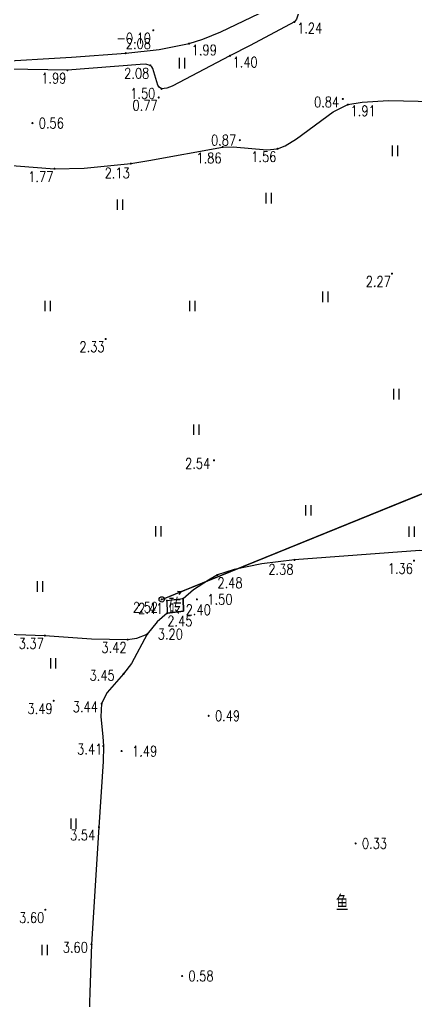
# Model space of a CAD drawing. Extents: x 500064 to 501389, y 2542464 to 2545400.
# Drawn here: x 500719.7 to 500757.6, y 2543541.7 to 2543635.3 of the extents above; entities that cross this region are included whole.
import ezdxf
from ezdxf.enums import TextEntityAlignment as Align

# ---------------------------------------------------------------- set-up
doc = ezdxf.new("R2010")
doc.units = 0
doc.header["$LTSCALE"] = 0.5
doc.layers.get('0').update_dxf_attribs({"linetype": 'CONTINUOUS', "lineweight": 5})
doc.layers.add('GCD', color=8, linetype='CONTINUOUS')
doc.layers.add('地形图', color=8, linetype='CONTINUOUS')
doc.styles.add('HZ', font='romans.shx', dxfattribs={"width": 0.8, "bigfont": 'hztxt.shx'})
doc.linetypes.add('10421', pattern='A,2,[150,AAA.SHX,S=1,R=0,X=0,Y=1],1e-11', length=2)

# ---------------------------------------------------------------- blocks, each defined once
blk = doc.blocks.new('GC200')
at = {"linetype": 'Continuous', "const_width": 0.2, "flags": 128}
blk.add_lwpolyline([(-0.1, 0, 1), (0.1, 0, 1)], format="xyb", close=True, dxfattribs=at)
blk = doc.blocks.new('gc121')
for p, q in [((-0.5, -1), (-0.5, 1)), ((0.5, -1), (0.5, 1))]:
    blk.add_line(p, q)
blk = doc.blocks.new('gc013b')
at = {"linetype": 'Continuous'}
blk.add_line((0.5, 0), (4, 0), dxfattribs=at)
at = {"linetype": 'Continuous', "flags": 128}
blk.add_lwpolyline([(3.39, 0.35), (4, 0), (3.39, -0.35)], dxfattribs=at)
blk = doc.blocks.new('gc170')
at = {"linetype": 'Continuous'}
blk.add_circle((0, 0), 0.5, dxfattribs=at)

msp = doc.modelspace()

# ---------------------------------------------------------------- linework, layer by layer
at = {"layer": '地形图', "linetype": 'Continuous'}
msp.add_line((500735.138, 2543580.736), (500758.08, 2543590.042), dxfattribs=at)
at = {"layer": '地形图', "linetype": '10421', "flags": 128}
for points in [[(500860.343, 2543851.928), (500860.047, 2543848.173), (500860.224, 2543843.871), (500860.586, 2543841.436), (500861.444, 2543839.235), (500862.157, 2543836.826), (500862.338, 2543834.809), (500861.901, 2543832.451), (500860.911, 2543830.439), (500859.128, 2543827.609), (500851.893, 2543817.011), (500850.945, 2543815.282), (500850.008, 2543813.394), (500847.518, 2543806.489), (500847.098, 2543805.734), (500846.64, 2543805.158), (500845.603, 2543804.195), (500844.63, 2543803.65), (500843.912, 2543803.41), (500843.033, 2543803.431), (500841.899, 2543803.694), (500838.886, 2543804.666), (500837.358, 2543805.028), (500836.219, 2543805.211), (500835.198, 2543805.278), (500833.319, 2543805.204), (500832.559, 2543805.261), (500831.069, 2543805.446), (500823.29, 2543806.657), (500820.881, 2543807.2), (500817.506, 2543808.162), (500813.685, 2543809.652), (500811.133, 2543811.063), (500810.562, 2543811.189), (500809.059, 2543811.24), (500806.627, 2543811.101), (500804.968, 2543810.83), (500804.108, 2543810.524), (500803.544, 2543810.028), (500802.875, 2543809.264), (500802.289, 2543808.208), (500801.898, 2543807.177), (500801.711, 2543806.174), (500801.722, 2543805.504), (500802.184, 2543804.167), (500802.293, 2543803.494), (500802.284, 2543802.744), (500802.173, 2543802.052), (500802.121, 2543801.759), (500802.038, 2543801.542), (500801.778, 2543801.351), (500798.924, 2543800.552), (500798.309, 2543800.226), (500798.148, 2543800.084), (500798.065, 2543799.938), (500797.985, 2543799.517), (500798.448, 2543797.098), (500798.544, 2543796.806), (500798.733, 2543796.507), (500798.851, 2543796.454), (500799.025, 2543796.436), (500799.182, 2543796.474), (500799.312, 2543796.541), (500800.273, 2543797.618), (500800.469, 2543797.754), (500800.737, 2543797.895), (500801.053, 2543797.953), (500801.388, 2543797.941), (500804.649, 2543797.386), (500805.832, 2543797.09), (500809.789, 2543795.991), (500814.45, 2543794.43), (500819.265, 2543792.747), (500823.708, 2543790.935), (500830.01, 2543788.428), (500830.42, 2543788.161), (500830.684, 2543787.752), (500830.717, 2543787.25), (500830.635, 2543786.574), (500828.876, 2543781.625), (500824.671, 2543771.397), (500823.392, 2543767.802), (500820.356, 2543759.78), (500819.801, 2543757.665), (500819.636, 2543756.3), (500819.695, 2543755.201), (500819.926, 2543753.871), (500820.289, 2543752.135), (500820.164, 2543750.426), (500819.733, 2543748.326), (500814.277, 2543735.818), (500812.157, 2543730.812), (500810.77, 2543727.398), (500810.197, 2543726.096), (500804.923, 2543715.593), (500801.135, 2543708.145), (500800.056, 2543706.559), (500799.568, 2543706.249), (500798.843, 2543705.997), (500797.404, 2543705.787), (500796.77, 2543705.817), (500796.121, 2543705.928), (500789.994, 2543708.502), (500787.543, 2543709.301), (500781.647, 2543711.482), (500775.489, 2543713.089), (500771.585, 2543714.053), (500760.307, 2543715.899), (500759.63, 2543715.908), (500759.318, 2543715.773), (500759.19, 2543715.596), (500759.132, 2543715.308), (500758.909, 2543712.025), (500758.852, 2543710.191), (500758.616, 2543704.913), (500758.641, 2543703.982), (500758.815, 2543703.42), (500759.291, 2543702.774), (500759.912, 2543702.198), (500760.502, 2543701.735), (500762.052, 2543700.977), (500767.871, 2543698.438), (500770.746, 2543697.33), (500775.392, 2543695.692), (500776.018, 2543695.527), (500776.429, 2543695.584), (500777.993, 2543696.026), (500778.308, 2543696.078), (500778.564, 2543696.038), (500778.801, 2543695.977), (500786.589, 2543693.437), (500788.881, 2543692.619), (500791.081, 2543691.701), (500793.057, 2543690.679), (500793.256, 2543690.443), (500793.444, 2543690.116), (500793.597, 2543689.678), (500793.583, 2543689.13), (500793.424, 2543688.696), (500792.696, 2543687.458), (500792.27, 2543686.532), (500789.308, 2543677.158), (500787.385, 2543672.284), (500786.233, 2543668.935), (500784.592, 2543662.504), (500783.42, 2543656.342), (500783.174, 2543653.102), (500783.306, 2543649.457), (500783.549, 2543647.984), (500784.91, 2543643.685), (500785.566, 2543641.799), (500786.043, 2543639.398), (500786.337, 2543637.109), (500786.169, 2543630.304), (500786.054, 2543629.794), (500785.868, 2543629.496), (500785.369, 2543629.434), (500784.87, 2543629.534), (500782.302, 2543630.056), (500780.179, 2543630.601), (500776.162, 2543631.868), (500773.51, 2543632.933), (500768.622, 2543635.33), (500764.488, 2543637.161), (500762.961, 2543637.683), (500760.591, 2543638.221), (500758.572, 2543638.617), (500757.477, 2543638.755), (500756.614, 2543638.711), (500754.644, 2543637.464), (500753.951, 2543637.222), (500749.75, 2543637.4), (500747.868, 2543637.509), (500747.238, 2543637.413), (500746.88, 2543637.207), (500746.726, 2543637.013), (500746.522, 2543636.579), (500746.314, 2543635.787), (500746.138, 2543635.303), (500745.946, 2543635.058), (500741.716, 2543632.814), (500739.79, 2543631.823), (500734.266, 2543628.917), (500733.774, 2543628.751), (500733.273, 2543628.674), (500733.04, 2543628.823), (500732.916, 2543629.01), (500732.441, 2543630.626), (500732.355, 2543630.78), (500732.197, 2543630.906), (500731.749, 2543631.013), (500731.241, 2543631.002), (500724.288, 2543630.447), (500712.949, 2543630.645), (500711.325, 2543630.634), (500700.435, 2543629.704), (500690.727, 2543628.745), (500688.358, 2543628.605), (500683.424, 2543628.311), (500679.368, 2543628.16), (500675.508, 2543628.369), (500672.672, 2543628.904), (500670.448, 2543629.513), (500669.135, 2543630.089), (500666.228, 2543631.331), (500663.88, 2543632.429), (500662.231, 2543633.593), (500661.28, 2543634.705), (500660.618, 2543636.077), (500659.469, 2543640.107), (500658.985, 2543641.512), (500658.469, 2543642.778), (500656.226, 2543646.444), (500655.177, 2543647.656), (500648.572, 2543653.759), (500648.131, 2543654.519), (500647.792, 2543655.337), (500647.668, 2543656.082), (500647.599, 2543656.926), (500648.349, 2543665.451), (500648.591, 2543668.017), (500648.598, 2543669.946), (500648.074, 2543678.756), (500648.063, 2543679.504), (500648.153, 2543680.673), (500648.66, 2543685.231), (500649.522, 2543690.364), (500649.605, 2543691.42), (500649.602, 2543692.247), (500649.394, 2543692.709), (500649.152, 2543693.058), (500639.722, 2543698.395), (500639.047, 2543698.96), (500638.606, 2543699.429), (500638.363, 2543700.114), (500638.123, 2543701.005), (500637.19, 2543705.892), (500637.056, 2543707.165), (500637.173, 2543709.494), (500637.972, 2543713.611), (500638.014, 2543714.168), (500637.897, 2543715.46), (500637.016, 2543719.21), (500636.885, 2543720.059), (500636.661, 2543722.165), (500636.162, 2543732.418), (500636.259, 2543733.964), (500636.438, 2543735.027), (500636.684, 2543735.902), (500637.752, 2543739.042), (500640.183, 2543744.392), (500644.069, 2543753.036), (500646.886, 2543758.268), (500646.946, 2543758.764), (500646.947, 2543759.128), (500646.805, 2543759.441), (500646.535, 2543759.695), (500644.538, 2543760.65)], [(500651.629, 2543603.607), (500657.861, 2543601.668), (500658.273, 2543601.471), (500658.516, 2543601.254), (500658.622, 2543600.93), (500658.646, 2543600.554), (500658.384, 2543596.78), (500658.098, 2543596.242), (500657.348, 2543595.524), (500656.934, 2543595.001), (500656.652, 2543594.307), (500656.792, 2543593.879), (500657.878, 2543593.201), (500659.358, 2543592.59), (500661.336, 2543592.128), (500661.879, 2543592.106), (500662.568, 2543592.198), (500664.092, 2543592.353), (500666.258, 2543592.868), (500667.466, 2543593.231), (500672.879, 2543595.668), (500674.976, 2543596.541), (500681.17, 2543598.68), (500681.793, 2543598.785), (500682.453, 2543598.836), (500685.187, 2543598.693), (500686.581, 2543598.705), (500687.481, 2543599.089), (500688.528, 2543600.014), (500692.231, 2543604.714), (500693.536, 2543606.432), (500694.443, 2543608.14), (500697.113, 2543615.62), (500698.036, 2543617.637), (500699.049, 2543619.172), (500699.564, 2543619.597), (500700.145, 2543619.83), (500702.466, 2543620.565), (500704.484, 2543621.141), (500709.684, 2543621.976), (500711.256, 2543621.959), (500723.053, 2543621.05), (500725.897, 2543621.105), (500730.335, 2543621.544), (500732.055, 2543621.827), (500739.095, 2543623.127), (500740.093, 2543623.152), (500743.302, 2543622.858), (500744.322, 2543622.954), (500745.071, 2543623.249), (500746.126, 2543623.914), (500749.646, 2543626.467), (500751.041, 2543627.17), (500752.392, 2543627.4), (500754.916, 2543627.551), (500762.01, 2543627.389), (500762.701, 2543627.348), (500763.336, 2543627.23), (500764.923, 2543626.611), (500767.412, 2543625.399), (500767.783, 2543625.133), (500768.134, 2543624.759), (500768.295, 2543624.25), (500768.336, 2543623.553), (500767.77, 2543614.322), (500768.216, 2543607.634), (500768.53, 2543606.126), (500768.749, 2543605.683), (500769.123, 2543605.253), (500770.141, 2543604.404), (500771.157, 2543603.819), (500772.493, 2543603.26), (500773.543, 2543603.206), (500774.754, 2543603.378), (500778.993, 2543604.419), (500779.646, 2543604.612), (500780.275, 2543605.003), (500780.48, 2543605.506), (500780.595, 2543605.975), (500781.379, 2543612.171), (500781.549, 2543612.873), (500782.506, 2543615.937), (500782.628, 2543616.155), (500782.762, 2543616.326), (500783.082, 2543616.475), (500785.673, 2543616.915), (500785.951, 2543616.91), (500786.211, 2543616.86), (500786.317, 2543616.662), (500786.357, 2543616.35), (500786.443, 2543611.568), (500786.387, 2543610.342), (500786.242, 2543608.926), (500784.312, 2543594.884), (500783.466, 2543587.795), (500783.21, 2543584.221), (500782.621, 2543571.853), (500782.26, 2543569.353), (500781.973, 2543567.465), (500780.727, 2543562.334), (500780.312, 2543559.828), (500779.951, 2543557.29), (500779.273, 2543550.117), (500779.178, 2543548.483), (500778.561, 2543534.145), (500778.086, 2543522.801), (500778.206, 2543521.021), (500778.575, 2543519.536), (500779.399, 2543517.517), (500779.872, 2543516.786), (500782.57, 2543514.691), (500783.259, 2543513.812), (500783.741, 2543512.688), (500784.684, 2543509.79), (500786.521, 2543502.311), (500786.681, 2543501.133), (500786.569, 2543500.052), (500786.129, 2543498.407), (500784.697, 2543494.492), (500784.651, 2543493.744), (500784.722, 2543492.971), (500784.964, 2543491.823), (500785.079, 2543491.627), (500785.219, 2543491.461), (500785.572, 2543491.431), (500787.322, 2543491.665), (500788.044, 2543491.622), (500788.669, 2543491.418), (500788.993, 2543491.186), (500789.203, 2543490.799), (500789.257, 2543489.923), (500787.619, 2543464.343), (500786.91, 2543460.878), (500786.769, 2543459.701), (500786.638, 2543458.23), (500786.713, 2543455.948), (500786.608, 2543454.09), (500786.341, 2543452.651), (500786.082, 2543451.588), (500785.88, 2543451.163), (500785.636, 2543450.956), (500785.127, 2543450.694), (500783.724, 2543449.642), (500781.881, 2543448.618), (500779.27, 2543447.55), (500769.231, 2543443.02), (500757.701, 2543439.447), (500754.662, 2543438.383), (500753.141, 2543437.693), (500751.527, 2543436.741), (500748.434, 2543434.823), (500747.142, 2543433.801), (500746.768, 2543432.863), (500745.056, 2543425.785), (500744.448, 2543424.212), (500742.995, 2543422.625), (500738.215, 2543418.317), (500733.506, 2543414.596), (500729.301, 2543410.497), (500716.468, 2543394.053), (500713.877, 2543391.016), (500711.071, 2543388.079), (500699.609, 2543377.089), (500699.513, 2543376.74), (500699.494, 2543376.418), (500699.705, 2543375.968), (500700.372, 2543375.405), (500701.207, 2543374.961), (500701.748, 2543375.052), (500702.23, 2543375.247), (500715.338, 2543390.13), (500731.542, 2543408.611), (500733.982, 2543411.478), (500736.899, 2543414.663), (500744.156, 2543421.601), (500744.474, 2543421.785), (500744.753, 2543421.834), (500744.903, 2543421.737), (500745.045, 2543421.413), (500745.816, 2543411.735), (500746.046, 2543411.231), (500746.246, 2543410.933), (500746.975, 2543410.786), (500747.866, 2543410.927), (500748.446, 2543411.255), (500748.623, 2543411.886), (500748.333, 2543413.905), (500746.677, 2543420.82), (500746.356, 2543423.283), (500746.659, 2543425.698), (500747.888, 2543432.663), (500748.15, 2543433.317), (500748.62, 2543433.799), (500752.382, 2543436.346), (500753.26, 2543436.816), (500754.392, 2543437.208), (500755.594, 2543437.516), (500761.909, 2543438.704), (500765.654, 2543439.439), (500768.075, 2543440.117), (500772.67, 2543441.941), (500780.368, 2543444.936), (500783.282, 2543446.321), (500785.34, 2543447.504), (500786.384, 2543448.408), (500787.254, 2543449.745), (500789.917, 2543458.761), (500790.751, 2543463.582), (500790.981, 2543465.328), (500791.302, 2543469.661), (500791.794, 2543508.587), (500791.708, 2543510.688), (500791.424, 2543512.587), (500789.993, 2543517.044), (500789.743, 2543523.296), (500790.651, 2543533.807), (500791.77, 2543542.912), (500803.865, 2543624.262), (500804.791, 2543626.73), (500805.977, 2543627.956), (500807.359, 2543628.501), (500810.847, 2543628.626), (500839.481, 2543626.91), (500850.889, 2543625.662), (500876.41, 2543623.576), (500886.321, 2543622.634), (500901.728, 2543621.329)], [(500716.638, 2543576.725), (500722.135, 2543576.536), (500726.57, 2543576.211), (500730.033, 2543576.155), (500730.923, 2543576.286), (500731.903, 2543576.669)]]:
    msp.add_lwpolyline(points, dxfattribs=at)
for points in [[(500749.391, 2543657.349), (500749.354, 2543653.953), (500749.374, 2543652.904), (500749.484, 2543651.965), (500749.699, 2543651.101), (500750.795, 2543647.83), (500751.225, 2543646.664), (500751.593, 2543646.056), (500752.291, 2543645.247), (500753.457, 2543644.536), (500755.642, 2543643.561), (500759.588, 2543642.192), (500762.031, 2543641.902), (500764.507, 2543641.926), (500767.41, 2543642.082), (500770.755, 2543642.554), (500772.418, 2543643.116), (500773.738, 2543643.694), (500775.07, 2543644.429), (500776.623, 2543645.612), (500777.248, 2543646.571), (500777.795, 2543647.597), (500778.464, 2543649.086), (500779.502, 2543651.933), (500780.579, 2543654.969), (500781.347, 2543657.47), (500781.826, 2543659.723), (500784.124, 2543673.351), (500784.403, 2543675.534), (500784.518, 2543677.342), (500784.416, 2543679.988), (500784.315, 2543680.518), (500784.14, 2543681.126), (500783.938, 2543681.654), (500783.816, 2543681.812), (500783.594, 2543681.986), (500783.223, 2543682.127), (500782.762, 2543682.218), (500782.152, 2543682.246), (500778.96, 2543682.19), (500778.676, 2543682.257), (500778.507, 2543682.361), (500778.395, 2543682.581), (500778.355, 2543682.758), (500778.159, 2543686.335), (500778.136, 2543687.339), (500778.26, 2543689.483), (500778.209, 2543689.874), (500777.964, 2543690.441), (500777.419, 2543691.259), (500775.228, 2543694.527), (500774.854, 2543694.889), (500774.471, 2543695.091), (500774.037, 2543695.201), (500773.691, 2543695.252), (500763.274, 2543694.256), (500762.265, 2543694.094), (500761.785, 2543693.944), (500759.389, 2543692.999), (500757.192, 2543692.407), (500756.727, 2543692.208), (500756.456, 2543691.989), (500756.097, 2543691.634), (500755.79, 2543691.214), (500754.182, 2543688.229), (500753.796, 2543687.738), (500753.218, 2543687.703), (500752.175, 2543687.887), (500751.895, 2543688.058), (500751.815, 2543688.579), (500753.083, 2543696.805), (500753.734, 2543701.407), (500753.801, 2543703.865), (500753.419, 2543713.724), (500753.391, 2543714.019), (500753.301, 2543714.187), (500753.103, 2543714.272), (500752.899, 2543714.285), (500750.758, 2543714.281), (500750.528, 2543714.342), (500750.366, 2543714.427), (500750.202, 2543714.579), (500750.11, 2543714.713), (500749.842, 2543715.919), (500749.655, 2543716.129), (500749.424, 2543716.286), (500749.04, 2543716.379), (500748.633, 2543716.438), (500739.005, 2543717.083), (500735.145, 2543717.507), (500725.961, 2543718.847), (500724.161, 2543719.054), (500709.326, 2543719.724), (500708.013, 2543719.968), (500705.952, 2543720.473), (500704.782, 2543720.868), (500704.111, 2543721.259), (500699.64, 2543724.406), (500699.385, 2543724.49), (500699.086, 2543724.526), (500698.828, 2543724.463), (500698.614, 2543724.339), (500697.459, 2543723.369), (500696.919, 2543723.171), (500696.258, 2543723.094), (500694.341, 2543723.453), (500693.385, 2543723.572), (500692.555, 2543723.593), (500691.756, 2543723.345), (500690.981, 2543722.997), (500690.082, 2543722.522), (500689.371, 2543722.082), (500685.237, 2543717.655), (500683.791, 2543716.697), (500678.722, 2543714.51), (500674.877, 2543713.304), (500673.099, 2543712.908), (500672.128, 2543712.707), (500671.274, 2543712.515), (500669.663, 2543712.397), (500664.183, 2543712.479), (500663.898, 2543712.47), (500663.567, 2543712.594), (500663.32, 2543712.877), (500663.148, 2543713.473), (500663.073, 2543713.64), (500662.852, 2543713.772), (500662.083, 2543713.714), (500660.687, 2543713.482), (500659.35, 2543713.146), (500658.266, 2543712.572), (500657.371, 2543711.957), (500656.623, 2543711.216), (500656.09, 2543710.419), (500653.643, 2543702.546), (500653.669, 2543702.233), (500653.747, 2543701.995), (500653.953, 2543701.773), (500654.887, 2543701.565), (500655.049, 2543701.494), (500655.136, 2543701.35), (500655.133, 2543701.094), (500655.041, 2543700.84), (500653.016, 2543696.464), (500651.778, 2543693.313), (500649.52, 2543685.466), (500649.137, 2543683.696), (500648.989, 2543681.865), (500648.843, 2543676.527), (500648.943, 2543673.54), (500649.582, 2543661.821), (500649.815, 2543660.48), (500650.177, 2543659.856), (500651.155, 2543658.517), (500651.464, 2543657.936), (500651.895, 2543656.177), (500652.16, 2543653.769), (500652.44, 2543652.563), (500652.872, 2543651.506), (500653.681, 2543650.396), (500659.628, 2543642.869), (500659.974, 2543642.316), (500660.258, 2543641.713), (500660.422, 2543640.769), (500660.556, 2543639.152), (500660.866, 2543638.139), (500661.922, 2543636.69), (500663.712, 2543635.218), (500665.863, 2543633.89), (500668.653, 2543632.762), (500671.639, 2543631.874), (500676.341, 2543630.934), (500680.234, 2543630.849), (500684.384, 2543630.935), (500687.682, 2543631.167), (500699.681, 2543631.312), (500702.44, 2543631.388), (500714.533, 2543631.137), (500717.114, 2543631.238), (500724.67, 2543631.705), (500729.855, 2543632.074), (500733.046, 2543632.435), (500735.892, 2543632.984), (500737.213, 2543633.415), (500738.906, 2543634.108), (500744.031, 2543636.561), (500746.853, 2543637.823), (500747.497, 2543638.197), (500748.071, 2543638.559), (500748.436, 2543639.02), (500748.768, 2543639.662), (500749.278, 2543641.386), (500750.012, 2543644.325), (500750.166, 2543645.24), (500750.168, 2543646.129), (500749.27, 2543649.723), (500748.958, 2543651.843), (500748.869, 2543652.854), (500748.839, 2543654.988), (500748.833, 2543657.3)], [(500739.919, 2543519.031), (500743.997, 2543518.055), (500748.678, 2543517.355), (500755.407, 2543516.649), (500757.271, 2543516.662), (500765.73, 2543517.625), (500766.044, 2543517.664), (500766.398, 2543517.777), (500766.568, 2543517.927), (500766.688, 2543518.092), (500767.09, 2543519.09), (500767.463, 2543519.526), (500767.843, 2543519.765), (500768.822, 2543520.163), (500770.922, 2543520.833), (500771.086, 2543520.863), (500771.207, 2543520.838), (500771.268, 2543520.787), (500771.289, 2543520.675), (500771.27, 2543520.039), (500771.285, 2543519.89), (500771.355, 2543519.795), (500771.459, 2543519.789), (500771.554, 2543519.847), (500774.563, 2543521.668), (500775.432, 2543522.408), (500776.309, 2543523.341), (500776.784, 2543524.791), (500776.978, 2543526.644), (500777.348, 2543534.617), (500778.639, 2543548.064), (500779.548, 2543560.513), (500779.779, 2543562.602), (500780.376, 2543566.191), (500780.566, 2543568.271), (500780.471, 2543569.266), (500780.25, 2543570.402), (500779.852, 2543571.195), (500779.287, 2543571.741), (500776.567, 2543572.762), (500775.113, 2543573.401), (500773.475, 2543574.219), (500772.349, 2543574.831), (500771.587, 2543575.295), (500770.789, 2543576.049), (500770.435, 2543577.363), (500770.503, 2543579.664), (500770.416, 2543580.331), (500770.145, 2543580.805), (500769.106, 2543581.588), (500766.743, 2543583.037), (500765.394, 2543583.711), (500763.855, 2543584.11), (500761.793, 2543584.47), (500759.522, 2543584.632), (500757.921, 2543584.654), (500745.95, 2543583.754), (500742.819, 2543583.378), (500740.194, 2543582.832), (500738.592, 2543582.318), (500737.752, 2543581.822), (500736.322, 2543580.892), (500735.314, 2543580.046), (500735.351, 2543578.861), (500733.812, 2543578.676), (500732.845, 2543577.831), (500731.903, 2543576.669), (500730.392, 2543573.878), (500729.65, 2543572.888), (500728.067, 2543571.099), (500727.546, 2543570.042), (500727.481, 2543568.775), (500727.657, 2543566.9), (500727.715, 2543566.001), (500727.707, 2543564.539), (500727.293, 2543558.268), (500726.585, 2543547.098), (500726.234, 2543536.95), (500726.274, 2543535.643), (500726.347, 2543534.652), (500726.448, 2543534.337), (500726.63, 2543533.895), (500727.22, 2543533.054), (500727.489, 2543532.535), (500727.689, 2543531.911), (500727.912, 2543529.819), (500728.094, 2543529.009), (500728.856, 2543527.933), (500731.717, 2543524.904), (500735.689, 2543521.014), (500737.218, 2543519.953)]]:
    msp.add_lwpolyline(points, close=True, dxfattribs=at)
at = {"layer": '地形图', "linetype": 'Continuous', "flags": 128}
msp.add_lwpolyline([(500733.285, 2543579.984), (500759.933, 2543590.794), (500773.069, 2543635.581), (500785.322, 2543675.705), (500794.752, 2543707.397)], dxfattribs=at)
msp.add_lwpolyline([(500735.314, 2543580.046), (500733.775, 2543579.861), (500733.812, 2543578.676), (500735.351, 2543578.861)], close=True, dxfattribs=at)

# ---------------------------------------------------------------- block references
at = {"layer": '地形图', "linetype": 'Continuous'}
ref = msp.add_blockref('GC200', (500732.474, 2543634.261, -0.104), dxfattribs=dict(at, xscale=0.5, yscale=0.5, zscale=0.5))
ref.add_attrib('height', '-0.10', dxfattribs={"layer": 'GCD', "linetype": 'Continuous', "height": 1, "style": 'HZ', "width": 0.8}).set_placement((500728.974, 2543633.511, -0.1), align=Align.MIDDLE_LEFT)
ref = msp.add_blockref('GC200', (500745.946, 2543635.058, 1.238), dxfattribs=dict(at, xscale=0.5, yscale=0.5, zscale=0.5))
ref.add_attrib('height', '1.24', dxfattribs={"layer": 'GCD', "linetype": 'Continuous', "height": 1, "style": 'HZ', "width": 0.8}).set_placement((500746.196, 2543634.458, 1.24), align=Align.MIDDLE_LEFT)
ref = msp.add_blockref('GC200', (500729.855, 2543632.074, 2.078), dxfattribs=dict(at, xscale=0.5, yscale=0.5, zscale=0.5))
ref.add_attrib('height', '2.08', dxfattribs={"layer": 'GCD', "linetype": 'Continuous', "height": 1, "style": 'HZ', "width": 0.8}).set_placement((500729.855, 2543632.974, 2.08), align=Align.MIDDLE_LEFT)
ref = msp.add_blockref('GC200', (500735.892, 2543632.984, 1.986), dxfattribs=dict(at, xscale=0.5, yscale=0.5, zscale=0.5))
ref.add_attrib('height', '1.99', dxfattribs={"layer": 'GCD', "linetype": 'Continuous', "height": 1, "style": 'HZ', "width": 0.8}).set_placement((500736.142, 2543632.384, 1.99), align=Align.MIDDLE_LEFT)
at = {"layer": '地形图', "linetype": 'Continuous', "xscale": 0.5, "yscale": 0.5}
for name, p in [('gc121', (500735.229, 2543631.119)), ('gc121', (500755.553, 2543622.764)), ('gc121', (500743.5, 2543618.248)), ('gc121', (500729.312, 2543617.62)), ('gc121', (500748.898, 2543608.838)), ('gc121', (500722.407, 2543607.96)), ('gc121', (500736.218, 2543607.96)), ('gc121', (500755.678, 2543599.554)), ('gc121', (500736.594, 2543596.167)), ('gc121', (500747.277, 2543588.487)), ('gc121', (500732.979, 2543586.481)), ('gc121', (500757.135, 2543586.445)), ('gc121', (500721.679, 2543581.211)), ('gc170', (500733.285, 2543579.984)), ('gc121', (500722.947, 2543573.887)), ('gc121', (500724.886, 2543558.6)), ('gc121', (500722.142, 2543546.55))]:
    msp.add_blockref(name, p, dxfattribs=at)
at = {"layer": '地形图', "linetype": 'Continuous'}
ref = msp.add_blockref('GC200', (500739.79, 2543631.823, 1.397), dxfattribs=dict(at, xscale=0.5, yscale=0.5, zscale=0.5))
ref.add_attrib('height', '1.40', dxfattribs={"layer": 'GCD', "linetype": 'Continuous', "height": 1, "style": 'HZ', "width": 0.8}).set_placement((500740.04, 2543631.223, 1.4), align=Align.MIDDLE_LEFT)
ref = msp.add_blockref('GC200', (500732.197, 2543630.906, 2.077), dxfattribs=dict(at, xscale=0.5, yscale=0.5, zscale=0.5))
ref.add_attrib('height', '2.08', dxfattribs={"layer": 'GCD', "linetype": 'Continuous', "height": 1, "style": 'HZ', "width": 0.8}).set_placement((500729.697, 2543630.156, 2.08), align=Align.MIDDLE_LEFT)
ref = msp.add_blockref('GC200', (500724.288, 2543630.447, 1.989), dxfattribs=dict(at, xscale=0.5, yscale=0.5, zscale=0.5))
ref.add_attrib('height', '1.99', dxfattribs={"layer": 'GCD', "linetype": 'Continuous', "height": 1, "style": 'HZ', "width": 0.8}).set_placement((500721.788, 2543629.697, 1.99), align=Align.MIDDLE_LEFT)
ref = msp.add_blockref('GC200', (500733.273, 2543628.674, 1.501), dxfattribs=dict(at, xscale=0.5, yscale=0.5, zscale=0.5))
ref.add_attrib('height', '1.50', dxfattribs={"layer": 'GCD', "linetype": 'Continuous', "height": 1, "style": 'HZ', "width": 0.8}).set_placement((500730.273, 2543628.224, 1.5), align=Align.MIDDLE_LEFT)
ref = msp.add_blockref('GC200', (500732.998, 2543627.846, 0.768), dxfattribs=dict(at, xscale=0.5, yscale=0.5, zscale=0.5))
ref.add_attrib('height', '0.77', dxfattribs={"layer": 'GCD', "linetype": 'Continuous', "height": 1, "style": 'HZ', "width": 0.8}).set_placement((500730.498, 2543627.096, 0.77), align=Align.MIDDLE_LEFT)
ref = msp.add_blockref('GC200', (500750.561, 2543627.713, 0.841), dxfattribs=dict(at, xscale=0.5, yscale=0.5, zscale=0.5))
ref.add_attrib('height', '0.84', dxfattribs={"layer": 'GCD', "linetype": 'Continuous', "height": 1, "style": 'HZ', "width": 0.8}).set_placement((500747.811, 2543627.413, 0.84), align=Align.MIDDLE_LEFT)
ref = msp.add_blockref('GC200', (500751.041, 2543627.17, 1.91), dxfattribs=dict(at, xscale=0.5, yscale=0.5, zscale=0.5))
ref.add_attrib('height', '1.91', dxfattribs={"layer": 'GCD', "linetype": 'Continuous', "height": 1, "style": 'HZ', "width": 0.8}).set_placement((500751.291, 2543626.57, 1.91), align=Align.MIDDLE_LEFT)
ref = msp.add_blockref('GC200', (500720.951, 2543625.404, 0.56), dxfattribs=dict(at, xscale=0.5, yscale=0.5, zscale=0.5))
ref.add_attrib('height', '0.56', dxfattribs={"layer": 'GCD', "linetype": 'Continuous', "height": 1, "style": 'HZ', "width": 0.8}).set_placement((500721.551, 2543625.404, 0.56), align=Align.MIDDLE_LEFT)
ref = msp.add_blockref('GC200', (500740.735, 2543623.779, 0.87), dxfattribs=dict(at, xscale=0.5, yscale=0.5, zscale=0.5))
ref.add_attrib('height', '0.87', dxfattribs={"layer": 'GCD', "linetype": 'Continuous', "height": 1, "style": 'HZ', "width": 0.8}).set_placement((500737.985, 2543623.779, 0.87), align=Align.MIDDLE_LEFT)
ref = msp.add_blockref('GC200', (500739.095, 2543623.127, 1.855), dxfattribs=dict(at, xscale=0.5, yscale=0.5, zscale=0.5))
ref.add_attrib('height', '1.86', dxfattribs={"layer": 'GCD', "linetype": 'Continuous', "height": 1, "style": 'HZ', "width": 0.8}).set_placement((500736.595, 2543622.077, 1.86), align=Align.MIDDLE_LEFT)
ref = msp.add_blockref('GC200', (500744.322, 2543622.954, 1.563), dxfattribs=dict(at, xscale=0.5, yscale=0.5, zscale=0.5))
ref.add_attrib('height', '1.56', dxfattribs={"layer": 'GCD', "linetype": 'Continuous', "height": 1, "style": 'HZ', "width": 0.8}).set_placement((500741.822, 2543622.204, 1.56), align=Align.MIDDLE_LEFT)
ref = msp.add_blockref('GC200', (500730.335, 2543621.544, 2.133), dxfattribs=dict(at, xscale=0.5, yscale=0.5, zscale=0.5))
ref.add_attrib('height', '2.13', dxfattribs={"layer": 'GCD', "linetype": 'Continuous', "height": 1, "style": 'HZ', "width": 0.8}).set_placement((500727.835, 2543620.644, 2.13), align=Align.MIDDLE_LEFT)
ref = msp.add_blockref('GC200', (500723.053, 2543621.05, 1.767), dxfattribs=dict(at, xscale=0.5, yscale=0.5, zscale=0.5))
ref.add_attrib('height', '1.77', dxfattribs={"layer": 'GCD', "linetype": 'Continuous', "height": 1, "style": 'HZ', "width": 0.8}).set_placement((500720.553, 2543620.3, 1.77), align=Align.MIDDLE_LEFT)
ref = msp.add_blockref('GC200', (500755.241, 2543611.05, 2.271), dxfattribs=dict(at, xscale=0.5, yscale=0.5, zscale=0.5))
ref.add_attrib('height', '2.27', dxfattribs={"layer": 'GCD', "linetype": 'Continuous', "height": 1, "style": 'HZ', "width": 0.8}).set_placement((500752.741, 2543610.3, 2.27), align=Align.MIDDLE_LEFT)
ref = msp.add_blockref('GC200', (500727.935, 2543604.822, 2.33), dxfattribs=dict(at, xscale=0.5, yscale=0.5, zscale=0.5))
ref.add_attrib('height', '2.33', dxfattribs={"layer": 'GCD', "linetype": 'Continuous', "height": 1, "style": 'HZ', "width": 0.8}).set_placement((500725.435, 2543604.072, 2.33), align=Align.MIDDLE_LEFT)
ref = msp.add_blockref('GC200', (500738.263, 2543593.248, 2.543), dxfattribs=dict(at, xscale=0.5, yscale=0.5, zscale=0.5))
ref.add_attrib('height', '2.54', dxfattribs={"layer": 'GCD', "linetype": 'Continuous', "height": 1, "style": 'HZ', "width": 0.8}).set_placement((500735.513, 2543592.948, 2.54), align=Align.MIDDLE_LEFT)
ref = msp.add_blockref('GC200', (500745.95, 2543583.754, 2.376), dxfattribs=dict(at, xscale=0.5, yscale=0.5, zscale=0.5))
ref.add_attrib('height', '2.38', dxfattribs={"layer": 'GCD', "linetype": 'Continuous', "height": 1, "style": 'HZ', "width": 0.8}).set_placement((500743.45, 2543582.854, 2.38), align=Align.MIDDLE_LEFT)
ref = msp.add_blockref('GC200', (500757.347, 2543583.674, 1.355), dxfattribs=dict(at, xscale=0.5, yscale=0.5, zscale=0.5))
ref.add_attrib('height', '1.36', dxfattribs={"layer": 'GCD', "linetype": 'Continuous', "height": 1, "style": 'HZ', "width": 0.8}).set_placement((500754.847, 2543582.924, 1.36), align=Align.MIDDLE_LEFT)
ref = msp.add_blockref('GC200', (500738.592, 2543582.318, 2.475), dxfattribs=dict(at, xscale=0.5, yscale=0.5, zscale=0.5))
ref.add_attrib('height', '2.48', dxfattribs={"layer": 'GCD', "linetype": 'Continuous', "height": 1, "style": 'HZ', "width": 0.8}).set_placement((500738.592, 2543581.568, 2.48), align=Align.MIDDLE_LEFT)
ref = msp.add_blockref('GC200', (500733.285, 2543579.984, 2.52), dxfattribs=dict(at, xscale=0.5, yscale=0.5, zscale=0.5))
ref.add_attrib('height', '2.52', dxfattribs={"layer": 'GCD', "linetype": 'Continuous', "height": 1, "style": 'HZ', "width": 0.8}).set_placement((500730.535, 2543579.234, 2.52), align=Align.MIDDLE_LEFT)
at = {"layer": '地形图', "linetype": 'Continuous', "xscale": 0.50000000005334, "yscale": 0.5, "rotation": 22.08037551047175}
msp.add_blockref('gc013b', (500733.285, 2543579.984), dxfattribs=at)
at = {"layer": '地形图', "linetype": 'Continuous'}
ref = msp.add_blockref('GC200', (500735.314, 2543580.046, 2.395), dxfattribs=dict(at, xscale=0.5, yscale=0.5, zscale=0.5))
ref.add_attrib('height', '2.40', dxfattribs={"layer": 'GCD', "linetype": 'Continuous', "height": 1, "style": 'HZ', "width": 0.8}).set_placement((500735.564, 2543578.996, 2.4), align=Align.MIDDLE_LEFT)
ref = msp.add_blockref('GC200', (500736.637, 2543579.987, 1.5), dxfattribs=dict(at, xscale=0.5, yscale=0.5, zscale=0.5))
ref.add_attrib('height', '1.50', dxfattribs={"layer": 'GCD', "linetype": 'Continuous', "height": 1, "style": 'HZ', "width": 0.8}).set_placement((500737.637, 2543579.987, 1.5), align=Align.MIDDLE_LEFT)
ref = msp.add_blockref('GC200', (500733.775, 2543579.861, 2.412), dxfattribs=dict(at, xscale=0.5, yscale=0.5, zscale=0.5))
ref.add_attrib('height', '2.41', dxfattribs={"layer": 'GCD', "linetype": 'Continuous', "height": 1, "style": 'HZ', "width": 0.8}).set_placement((500731.025, 2543579.111, 2.41), align=Align.MIDDLE_LEFT)
ref = msp.add_blockref('GC200', (500733.812, 2543578.676, 2.453), dxfattribs=dict(at, xscale=0.5, yscale=0.5, zscale=0.5))
ref.add_attrib('height', '2.45', dxfattribs={"layer": 'GCD', "linetype": 'Continuous', "height": 1, "style": 'HZ', "width": 0.8}).set_placement((500733.812, 2543577.926, 2.45), align=Align.MIDDLE_LEFT)
ref = msp.add_blockref('GC200', (500722.135, 2543576.536, 3.368), dxfattribs=dict(at, xscale=0.5, yscale=0.5, zscale=0.5))
ref.add_attrib('height', '3.37', dxfattribs={"layer": 'GCD', "linetype": 'Continuous', "height": 1, "style": 'HZ', "width": 0.8}).set_placement((500719.635, 2543575.786, 3.37), align=Align.MIDDLE_LEFT)
ref = msp.add_blockref('GC200', (500731.903, 2543576.669, 3.199), dxfattribs=dict(at, xscale=0.5, yscale=0.5, zscale=0.5))
ref.add_attrib('height', '3.20', dxfattribs={"layer": 'GCD', "linetype": 'Continuous', "height": 1, "style": 'HZ', "width": 0.8}).set_placement((500732.903, 2543576.669, 3.2), align=Align.MIDDLE_LEFT)
ref = msp.add_blockref('GC200', (500730.033, 2543576.155, 3.423), dxfattribs=dict(at, xscale=0.5, yscale=0.5, zscale=0.5))
ref.add_attrib('height', '3.42', dxfattribs={"layer": 'GCD', "linetype": 'Continuous', "height": 1, "style": 'HZ', "width": 0.8}).set_placement((500727.533, 2543575.405, 3.42), align=Align.MIDDLE_LEFT)
ref = msp.add_blockref('GC200', (500729.65, 2543572.888, 3.453), dxfattribs=dict(at, xscale=0.5, yscale=0.5, zscale=0.5))
ref.add_attrib('height', '3.45', dxfattribs={"layer": 'GCD', "linetype": 'Continuous', "height": 1, "style": 'HZ', "width": 0.8}).set_placement((500726.4, 2543572.738, 3.45), align=Align.MIDDLE_LEFT)
ref = msp.add_blockref('GC200', (500722.978, 2543570.315, 3.49), dxfattribs=dict(at, xscale=0.5, yscale=0.5, zscale=0.5))
ref.add_attrib('height', '3.49', dxfattribs={"layer": 'GCD', "linetype": 'Continuous', "height": 1, "style": 'HZ', "width": 0.8}).set_placement((500720.478, 2543569.565, 3.49), align=Align.MIDDLE_LEFT)
ref = msp.add_blockref('GC200', (500727.546, 2543570.042, 3.436), dxfattribs=dict(at, xscale=0.5, yscale=0.5, zscale=0.5))
ref.add_attrib('height', '3.44', dxfattribs={"layer": 'GCD', "linetype": 'Continuous', "height": 1, "style": 'HZ', "width": 0.8}).set_placement((500724.796, 2543569.742, 3.44), align=Align.MIDDLE_LEFT)
ref = msp.add_blockref('GC200', (500737.76, 2543568.882, 0.49), dxfattribs=dict(at, xscale=0.5, yscale=0.5, zscale=0.5))
ref.add_attrib('height', '0.49', dxfattribs={"layer": 'GCD', "linetype": 'Continuous', "height": 1, "style": 'HZ', "width": 0.8}).set_placement((500738.36, 2543568.882, 0.49), align=Align.MIDDLE_LEFT)
ref = msp.add_blockref('GC200', (500727.715, 2543566.001, 3.413), dxfattribs=dict(at, xscale=0.5, yscale=0.5, zscale=0.5))
ref.add_attrib('height', '3.41', dxfattribs={"layer": 'GCD', "linetype": 'Continuous', "height": 1, "style": 'HZ', "width": 0.8}).set_placement((500725.215, 2543565.701, 3.41), align=Align.MIDDLE_LEFT)
ref = msp.add_blockref('GC200', (500729.451, 2543565.519, 1.493), dxfattribs=dict(at, xscale=0.5, yscale=0.5, zscale=0.5))
ref.add_attrib('height', '1.49', dxfattribs={"layer": 'GCD', "linetype": 'Continuous', "height": 1, "style": 'HZ', "width": 0.8}).set_placement((500730.451, 2543565.519, 1.49), align=Align.MIDDLE_LEFT)
ref = msp.add_blockref('GC200', (500727.293, 2543558.268, 3.535), dxfattribs=dict(at, xscale=0.5, yscale=0.5, zscale=0.5))
ref.add_attrib('height', '3.54', dxfattribs={"layer": 'GCD', "linetype": 'Continuous', "height": 1, "style": 'HZ', "width": 0.8}).set_placement((500724.543, 2543557.518, 3.54), align=Align.MIDDLE_LEFT)
ref = msp.add_blockref('GC200', (500751.78, 2543556.71, 0.33), dxfattribs=dict(at, xscale=0.5, yscale=0.5, zscale=0.5))
ref.add_attrib('height', '0.33', dxfattribs={"layer": 'GCD', "linetype": 'Continuous', "height": 1, "style": 'HZ', "width": 0.8}).set_placement((500752.38, 2543556.71, 0.33), align=Align.MIDDLE_LEFT)
ref = msp.add_blockref('GC200', (500722.18, 2543550.386, 3.599), dxfattribs=dict(at, xscale=0.5, yscale=0.5, zscale=0.5))
ref.add_attrib('height', '3.60', dxfattribs={"layer": 'GCD', "linetype": 'Continuous', "height": 1, "style": 'HZ', "width": 0.8}).set_placement((500719.68, 2543549.636, 3.6), align=Align.MIDDLE_LEFT)
ref = msp.add_blockref('GC200', (500726.585, 2543547.098, 3.604), dxfattribs=dict(at, xscale=0.5, yscale=0.5, zscale=0.5))
ref.add_attrib('height', '3.60', dxfattribs={"layer": 'GCD', "linetype": 'Continuous', "height": 1, "style": 'HZ', "width": 0.8}).set_placement((500723.835, 2543546.798, 3.6), align=Align.MIDDLE_LEFT)
ref = msp.add_blockref('GC200', (500735.23, 2543544.067, 0.58), dxfattribs=dict(at, xscale=0.5, yscale=0.5, zscale=0.5))
ref.add_attrib('height', '0.58', dxfattribs={"layer": 'GCD', "linetype": 'Continuous', "height": 1, "style": 'HZ', "width": 0.8}).set_placement((500735.83, 2543544.067, 0.58), align=Align.MIDDLE_LEFT)

# ---------------------------------------------------------------- texts
at = {"layer": '地形图', "linetype": 'Continuous', "style": 'HZ', "width": 0.8}
msp.add_text('砖', height=1.5, dxfattribs=at).set_placement((500735.157, 2543579.34), align=Align.MIDDLE_RIGHT)
at = {"layer": '地形图', "linetype": '10421', "style": 'HZ', "width": 0.8}
msp.add_text('鱼', height=1.5, dxfattribs=at).set_placement((500750.486, 2543551.116), align=Align.MIDDLE)

doc.saveas('drawing.dxf')
